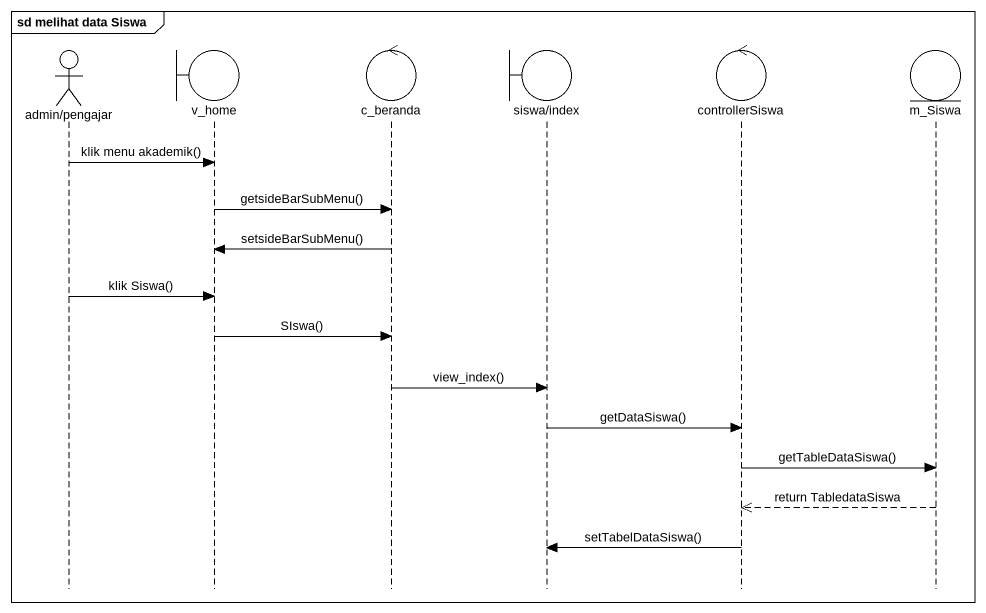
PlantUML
@startuml
mainframe sd melihat data Siswa
hide footbox
actor "admin/pengajar" as admin_pengajar
boundary v_home
control c_beranda
boundary "siswa/index" as siswa_index
control controllerSiswa
entity m_Siswa

admin_pengajar -> v_home : klik menu akademik()
v_home -> c_beranda : getsideBarSubMenu()
c_beranda -> v_home : setsideBarSubMenu()
admin_pengajar -> v_home : klik Siswa()
v_home -> c_beranda : SIswa()
c_beranda -> siswa_index : view_index()
siswa_index -> controllerSiswa : getDataSiswa()
controllerSiswa -> m_Siswa : getTableDataSiswa()
m_Siswa -->> controllerSiswa : return TabledataSiswa
controllerSiswa -> siswa_index : setTabelDataSiswa()
@enduml
